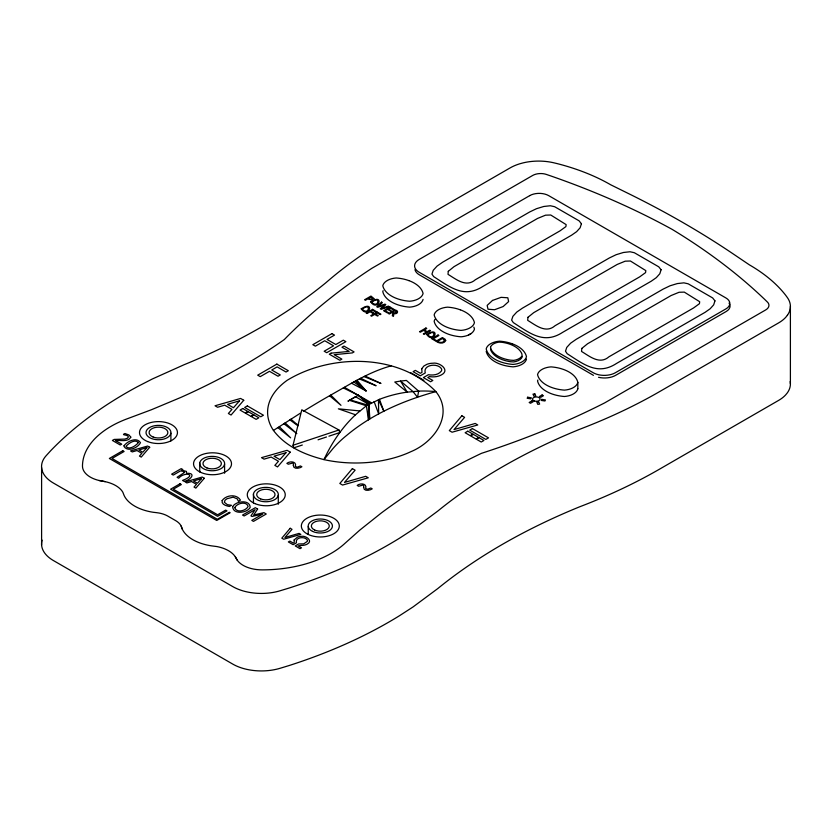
<?xml version="1.0" encoding="UTF-8"?>
<svg xmlns="http://www.w3.org/2000/svg" width="832" height="832" viewBox="0 0 832 832"><rect width="100%" height="100%" fill="white"/><g stroke="black" fill="none" stroke-linecap="round" stroke-linejoin="round"><path stroke-width="1.25" d="M349.419 400.306L366.361 405.777L355.514 414.773A169.624 127.192 82.3 0 0 323.981 459.618L332.8 448.76A167.024 96.429 0 0 1 347.079 435.063C372.653 413.712 403.998 400.421 435.874 391.602C398.861 353.174 330.73 353.631 287.175 380.297A87.932 50.773 0 0 0 273.447 430.446C285.636 446.566 304.938 454.782 323.981 459.618A87.932 50.773 0 0 0 410.842 451.703C433.878 442.25 454.49 414.918 435.874 391.602A189.134 151.965 83.4 0 0 418.642 391.123L407.233 392.142A189.134 151.965 83.4 0 0 379.454 399.329L366.361 405.777L368.493 419.713L368.805 404.009L358.228 395.252L344.417 387.286L325.166 398.268A251.43 52.302 -35.3 0 0 303.368 411.341M302.328 445.026L293.862 447.834L293.03 445.255L301.798 409.802L338.957 429.988L339.799 432.567L328.921 436.186M490.537 348.514L490.849 350.293A26.842 15.496 0 0 0 510.671 361.743L513.75 361.92A11.346 6.552 0 0 0 522.132 357.074L522.267 356.668M273.447 430.446L300.269 413.254M473.824 327.111A30.992 17.888 0 0 1 474.438 329.046A15.496 8.944 0 0 1 471.151 333.507L468.749 334.901A15.496 8.944 0 0 1 461.011 336.794A30.992 17.888 0 0 1 434.158 321.287A15.496 8.944 0 0 1 434.959 319.384M344.417 387.286C359.278 378.685 374.598 370.344 391.269 365.841M368.493 419.713L368.493 404.217L355.534 396.729L347.942 401.18L358.228 395.252L371.446 402.771M468.749 334.901L471.151 333.507M293.03 445.255L338.957 429.988M318.042 439.806L326.498 436.987M359.809 410.925L338.354 408.824L355.514 414.773M105.165 481.645L99.05 480.48A26.832 15.486 0 0 1 82.482 466.159A97.75 56.43 0 0 1 128.627 418.267L151.393 409.75L180.669 397.498A635.69 367.016 0 0 0 284.357 339.518A719.638 415.48 0 0 1 371.748 268.372L532.678 175.458A11.294 6.521 0 0 1 541.715 173.576L542.942 173.68A11.294 6.521 0 0 1 546.395 174.45L550.836 175.958A699.254 403.707 0 0 1 672.204 229.403A699.254 403.707 0 0 1 764.764 299.468L767.385 302.037A11.294 6.521 0 0 1 768.716 304.034L768.903 304.741A11.294 6.521 0 0 1 765.638 309.962L604.718 402.865A719.638 415.48 0 0 1 481.489 453.326A635.69 367.016 0 0 0 381.046 513.188L359.83 530.088L345.072 543.234A97.75 56.43 0 0 1 262.132 569.878A26.832 15.486 0 0 1 237.318 560.31L235.3 556.785A29.661 17.129 0 0 0 216.944 546.572L211.245 545.823A40.955 23.639 0 0 1 182.26 529.09L181.189 526.126A21.518 12.418 0 0 0 175.989 520.822L167.45 515.892A21.518 12.418 0 0 0 156.77 512.689L153.119 512.262A40.955 23.639 0 0 1 124.145 495.539L122.845 492.242A29.661 17.129 0 0 0 105.165 481.645L99.05 480.48M367.422 404.997L350.106 399.901M364.042 376.574L380.962 383.458L365.071 376.054M359.382 378.945L376.106 385.757L360.682 378.258M343.314 387.93L358.186 395.231M351.499 383.198L366.038 390.894L356.938 380.234M423.894 380.297L410.842 372.767M593.455 375.346L419.432 274.872A15.673 9.048 0 0 1 414.97 269.651M370.126 403.395L358.228 395.252L368.493 404.217M353.829 381.919L366.038 390.894L356.158 380.65M289.817 419.827L297.929 425.786M283.826 423.675L296.826 433.628L285.064 422.864M277.815 427.575L290.628 437.83L279.261 426.629M329.534 395.751L340.995 405.34L330.762 395.044M290.867 419.162L298.334 425.526M355.389 381.066L366.038 390.894M235.3 556.785L237.318 560.31M181.189 526.126L182.26 529.09M379.454 399.329L383.874 411.247L378.487 399.724L378.654 413.878L374.088 401.544M368.805 419.505L368.805 404.009L369.897 418.881M368.805 404.009L369.179 419.297M790.4 306.353L790.4 383.854M577.834 382.377A15.496 8.944 0 0 1 564.408 390.125A30.992 17.888 0 0 1 537.555 374.629A15.496 8.944 0 0 1 550.982 366.881A30.992 17.888 0 0 1 560.726 368.555L563.69 369.522A30.992 17.888 0 0 1 577.834 382.377L577.834 388.835M308.235 526.614L308.235 534.362M278.283 495.196A12.459 7.197 0 0 1 258.721 500.458A12.459 7.197 0 0 1 260.593 488.051A12.459 7.197 0 0 1 278.283 495.196L278.283 504.234M253.448 493.948L253.448 502.986M224.588 464.194A12.459 7.197 0 0 1 205.026 469.466A12.459 7.197 0 0 1 206.898 457.049A12.459 7.197 0 0 1 224.588 464.194L224.588 473.231M199.753 462.946L199.753 471.983M170.893 433.191A12.459 7.197 0 0 1 151.33 438.464A12.459 7.197 0 0 1 153.202 426.046A12.459 7.197 0 0 1 170.893 433.191L170.893 440.939M41.6 467.553L41.6 545.054M790.192 381.555A40.362 23.306 0 0 1 787.363 392.818L785.658 394.898A40.362 23.306 0 0 1 778.575 400.421L659.63 469.102A512.959 296.15 0 0 1 584.532 504.91L578.947 507.083A593.705 342.774 0 0 0 437.694 588.64L412.994 606.975L399.62 615.638A450.018 259.823 0 0 1 289.172 665.527L280.28 668.231A40.518 23.39 0 0 1 232.731 664.082L53.425 560.56A40.518 23.39 0 0 1 42.13 540.124M383.115 290.67A15.496 8.944 0 0 0 382.803 291.637A30.992 17.888 0 0 0 409.656 307.143A15.496 8.944 0 0 0 423.072 299.385M729.071 303.087A13.416 7.748 0 0 1 726.159 311.522L615.628 375.346A15.673 9.048 0 0 1 598.541 377.302M577.834 388.731A15.496 8.944 0 0 1 564.408 396.49A30.992 17.888 0 0 1 537.555 380.983A15.496 8.944 0 0 1 537.867 380.016M486.2 351.333A30.992 17.888 0 0 0 513.053 366.839A15.496 8.944 0 0 0 526.469 359.081M234.759 507.634C236.392 513.334 246.022 510.869 248.123 506.449C246.48 500.77 236.839 503.204 234.759 507.634M362.263 309.338C369.46 316.056 371.207 301.288 362.263 309.338M371.748 302.422C378.945 309.13 380.692 294.372 371.748 302.422M427.762 334.994C434.949 341.713 436.696 326.955 427.762 334.994M138.278 442.385L138.258 442.853C135.658 445.702 129.678 450.185 126.142 446.649L126.173 446.17C128.804 443.342 134.711 438.901 138.278 442.385M448.282 271.326L448.001 274.342C456.196 279.271 466.128 287.83 475.405 279.708L560.05 230.838L565.885 226.616L566.166 224.63L550.753 215.01L545.532 215.176L537.524 218.452L454.022 266.666L448.282 271.326M527.946 317.325L527.675 320.341C535.87 325.27 545.802 333.83 555.079 325.707L639.725 276.838L645.559 272.615L645.84 270.629L630.427 261.009L625.206 261.175L617.198 264.451L533.697 312.666L527.946 317.325M581.818 348.421L581.537 351.437C589.742 356.377 599.674 364.926 608.951 356.803L693.597 307.934L699.421 303.711L699.702 301.725L684.299 292.115L679.078 292.271L671.07 295.547L587.569 343.762L581.818 348.421M293.332 465.306C293.186 469.612 299.572 468.458 301.902 466.783L300.456 465.951L297.253 467.168L295.35 466.513C297.045 461.313 289.91 460.814 286.863 463.372L288.309 464.204L292.573 463.06L293.436 463.663L293.332 465.306M363.667 487.354C363.511 491.67 369.907 490.516 372.237 488.842L370.791 488.01L367.588 489.226L365.674 488.571C367.37 483.371 360.235 482.872 357.198 485.42L358.634 486.252L362.898 485.108L363.771 485.711L363.667 487.354M130.811 437.133C128.263 442.406 120.12 439.93 115.461 440.534L121.742 444.153L120.276 445.006L112.393 440.45L114.182 439.421L124.894 439.088L127.421 438.235L128.398 436.956C128.17 434.252 120.182 435.51 124.914 433.524L128.96 434.97L130.811 437.133M294.122 539.989L294.268 542.412L293.207 543.026L289.838 541.081L288.34 541.934L293.134 544.7L296.452 542.786C294.798 537.316 304.408 536.068 307.06 539.739A4.472 2.579 0 0 1 307.226 541.455L303.722 543.837L298.532 543.982L295.214 545.906L299.998 548.673L301.496 547.81L298.126 545.865L301.257 545.428A8.06 4.659 0 0 0 307.31 544.045C313.321 540.842 305.781 535.465 301.6 536.318A7.134 4.118 0 0 0 297.502 537.087L294.122 539.989M421.762 368.732L421.98 372.362L420.389 373.277L415.334 370.365L413.098 371.654L420.285 375.804L425.256 372.934C422.781 364.707 437.185 362.846 441.168 368.358A6.708 3.869 0 0 1 441.428 370.926C438.578 374.993 432.9 375.482 428.376 374.722L423.394 377.603L430.581 381.753L432.817 380.453L427.762 377.541L429.364 376.615L432.474 376.886A12.095 6.978 0 0 0 441.542 374.816C450.57 370.011 439.244 361.941 432.973 363.22A10.702 6.178 0 0 0 426.837 364.364L423.821 366.059L421.762 368.732M393.942 313.487L393.432 316.399L392.33 315.765L392.839 313.134L391.872 312.572L389.334 314.038L388.492 313.55L394.867 309.858C399.589 310.523 397.467 314.881 393.942 313.487M418.642 391.123L417.539 397.238L412.922 391.498L400.556 381.077L394.763 382.023L407.233 392.142L400.556 381.077L406.38 380.432L418.642 391.123M124.114 445.63L123.958 446.368C127.65 452.452 137.987 447.834 140.462 442.697C136.812 436.634 127.442 441.251 124.114 445.63M222.154 500.552C221.062 504.514 226.46 505.95 229.414 506.48L231.431 505.305L227.365 504.66L224.338 502.289L225.056 500.219L226.99 498.732L233.158 497.172L237.286 498.888L238.41 501.28L240.458 500.094C236.61 493.75 226.106 494.894 222.154 500.552M373.89 298.532L371.634 299.967L367.827 298.865L365.446 300.248L364.603 299.749L370.978 296.067L373.89 298.532M184.548 472.43L177.081 477.287L178.693 478.213C184.787 471.099 197.891 474.677 182.52 480.428L184.132 481.354C190.778 480.126 196.685 472.69 186.576 473.314L186.43 471.432L181.771 470.163L182.832 469.55L181.22 468.624L171.652 474.146L173.264 475.082L180.409 470.954L183.165 471.297L184.548 472.43M490.537 346.965L490.849 348.743A26.842 15.496 0 0 0 510.671 360.194L513.75 360.37A11.346 6.552 0 0 0 522.132 355.524L521.83 353.746A26.842 15.496 0 0 0 502.008 342.306L498.919 342.129A11.346 6.552 0 0 0 490.537 346.965M232.7 506.584C232.7 514.738 246.875 513.292 250.162 507.499C250.099 499.346 236.007 500.812 232.7 506.584M361.234 308.807C368.472 319.374 375.596 299.582 361.234 308.807M370.718 301.891C377.957 312.458 385.081 292.666 370.718 301.891M426.733 334.474C433.961 345.03 441.095 325.25 426.733 334.474M581.422 223.756L580.122 227.781L576.618 231.67L571.594 235.186L483.018 286.333C464.204 298.605 450.549 287.487 433.638 276.588L431.954 274.113L433.222 270.306L437.07 266.094L442.749 262.153L529.651 211.983L536.474 208.707L543.764 206.482L550.358 205.754L554.653 206.721L579.093 220.834L581.422 223.756M661.086 269.755L659.797 273.78L656.292 277.67L651.269 281.185L562.682 332.332C543.878 344.604 530.223 333.486 513.302 322.587L511.628 320.112L512.897 316.306L516.745 312.094L522.423 308.152L609.326 257.982L616.138 254.706L623.438 252.481L630.032 251.753L634.327 252.72L658.767 266.833L661.086 269.755M714.958 300.862L713.658 304.876L710.154 308.766L705.141 312.291L616.554 363.428C597.74 375.71 584.095 364.593 567.174 353.694L565.5 351.208L566.758 347.402L570.617 343.19L576.285 339.258L663.187 289.078L670.01 285.802L677.31 283.577L683.904 282.849L688.199 283.816L712.639 297.929L714.958 300.862M445.713 340.59C444.018 344.198 438.651 343.481 436.03 341.234L442.406 337.553L445.141 339.279L445.713 340.59M444.548 340.475C443.3 342.992 439.608 342.919 437.601 341.307L442.53 338.458L444.548 340.475M372.715 298.397L370.874 299.354L368.555 298.449L371.103 296.982L372.715 298.397M396.646 312.166L394.815 313.071L392.579 312.166L394.992 310.773L396.646 312.166M527.675 397.228L527.176 398.289L530.847 398.85L531.336 397.8L527.675 397.228M541.778 399.37L541.289 400.431L544.95 400.993L545.438 399.942L541.778 399.37M257.629 509.028L253.718 514.977L263.9 512.647L266.25 514.01L253.49 521.383L251.794 520.395L262.787 514.051L251.982 516.454L250.952 515.861L255.133 509.631L244.14 515.975L242.549 515.06L255.32 507.697L257.629 509.028M787.363 315.318L785.658 317.398A40.362 23.306 0 0 1 778.575 322.92L659.63 391.591A512.959 296.15 0 0 1 584.532 427.409L578.947 429.582A593.705 342.774 0 0 0 437.694 511.139L412.994 529.464L399.62 538.138A450.018 259.823 0 0 1 289.172 588.026L280.28 590.73A40.518 23.39 0 0 1 232.731 586.581L53.425 483.059A40.518 23.39 0 0 1 46.238 455.603L50.929 450.466A450.018 259.823 0 0 1 137.332 386.703L152.35 378.976L184.09 364.728A593.705 342.774 0 0 0 325.354 283.171L329.129 279.947A512.959 296.15 0 0 1 391.154 236.59L510.099 167.918A40.362 23.306 0 0 1 519.667 163.821L523.266 162.843A40.362 23.306 0 0 1 554.31 162.916L558.012 163.821A176.758 102.055 0 0 1 610.709 184.787L629.637 194.126A938.642 541.923 0 0 1 733.179 253.906L749.362 264.836A176.758 102.055 0 0 1 785.678 295.256L787.238 297.398A40.362 23.306 0 0 1 787.363 315.318M290.191 528.268L281.819 538.169L283.65 539.23L300.81 534.394L299.073 533.395L284.95 537.472L292.011 529.318L290.191 528.268M352.383 468.614L339.82 483.465L342.566 485.056L368.295 477.797L365.706 476.299L344.51 482.414L355.108 470.184L352.383 468.614M461.874 415.771L449.311 430.622L452.067 432.214L477.797 424.965L475.197 423.457L454.012 429.582L464.599 417.342L461.874 415.771M149.698 447.252L141.242 457.101L139.454 456.071L141.856 453.346L136.978 450.528L132.257 451.922L130.541 450.934L147.607 446.046L149.698 447.252M243.755 400.254L231.067 415.033L228.374 413.483L231.993 409.396L224.671 405.174L217.589 407.254L215.02 405.777L240.614 398.445L243.755 400.254M204.298 478.265L195.842 488.114L194.043 487.084L196.456 484.349L191.578 481.541L186.857 482.924L185.141 481.936L202.207 477.058L204.298 478.265M290.233 452.14L277.534 466.918L274.851 465.369L278.47 461.271L271.149 457.049L264.066 459.139L261.498 457.652L287.092 450.33L290.233 452.14M146.879 447.626L142.834 452.234L138.902 449.966L146.879 447.626M239.522 400.816L233.449 407.732L227.552 404.321L239.522 400.816M201.479 478.629L197.434 483.246L193.502 480.969L201.479 478.629M286 452.691L279.926 459.618L274.03 456.206L286 452.691M381.493 302.141L376.75 306.769L377.676 307.31L384.249 304.98L380.245 308.786L381.202 309.338L389.189 306.582L388.357 306.103L381.722 308.454L385.788 304.616L384.925 304.117L378.342 306.446L382.366 302.64L381.493 302.141M492.523 300.435L487.157 305.396L488.01 309.223L494.551 309.743L503.131 306.55L508.622 301.579L507.822 297.783L501.093 297.346L492.523 300.435M529.714 195.634L419.182 259.449A15.673 9.048 0 0 0 419.182 272.251L593.206 372.726A15.673 9.048 0 0 0 615.378 372.726L725.91 308.901A13.416 7.748 0 0 0 725.91 297.95L548.683 195.634A13.416 7.748 0 0 0 529.714 195.634M122.772 450.726L109.346 458.474L216.736 520.468L230.162 512.72L229.403 512.283L217.318 519.262L112.029 458.474L124.114 451.495L122.772 450.726M276.858 364.104L257.712 375.159L260.26 376.626L269.485 371.301L278.013 376.23L280.28 374.93L271.742 370.001L277.139 366.881L286.052 372.029L288.319 370.718L276.858 364.104M372.549 309.369L366.163 313.05L367.016 313.539L370.084 311.761L372.934 313.404L373.682 312.978L370.843 311.334L372.642 310.294L375.617 312.01L376.366 311.574L372.549 309.369M331.968 333.632L312.822 344.687L315.37 346.154L324.74 340.746L333.549 345.831L324.178 351.239L326.726 352.706L345.873 341.65L343.325 340.184L335.816 344.521L327.007 339.435L334.516 335.098L331.968 333.632M377.125 312.01L370.739 315.692L371.592 316.181L374.66 314.413L377.51 316.056L378.269 315.619L375.419 313.976L377.218 312.936L380.193 314.652L380.942 314.215L377.125 312.01M389.948 307.018L383.562 310.7L387.556 313.009L388.305 312.572L385.164 310.762L387.535 309.39L390.468 311.074L391.217 310.648L388.294 308.953L390.042 307.944L393.182 309.754L393.942 309.327L389.948 307.018M331.084 353.163L329.295 354.193L339.851 360.287L341.869 359.122L334.183 354.682L352.352 352.914L354.068 351.915L343.97 346.081L341.973 347.225L349.17 351.385L331.084 353.163M242.736 408.512L240.053 410.062L245.107 412.984L247.79 411.424L242.736 408.512M247.343 405.912L244.65 407.462L260.759 416.77L263.442 415.22L247.343 405.912M248.29 411.715L245.606 413.265L250.879 416.312L253.562 414.762L248.29 411.715M253.947 414.991L251.264 416.541L256.152 419.359L258.846 417.81L253.947 414.991M425.901 328.016L419.526 331.708L420.368 332.197L423.498 330.387L426.431 332.082L423.311 333.892L424.154 334.381L430.539 330.699L429.686 330.2L427.18 331.646L424.247 329.95L426.754 328.505L425.901 328.016M180.014 483.777L170.622 489.195L217.599 516.318L227.001 510.9L225.659 510.12L217.599 514.769L173.306 489.195L181.355 484.546L180.014 483.777M438.038 335.026L431.662 338.707L435.354 340.85L436.114 340.413L433.264 338.77L438.89 335.514L438.038 335.026M467.813 431.174L465.13 432.723L470.184 435.635L472.867 434.086L467.813 431.174M472.42 428.574L469.726 430.123L485.836 439.421L488.53 437.871L472.42 428.574M473.366 434.377L470.683 435.926L475.956 438.974L478.639 437.424L473.366 434.377M531.846 400.941L529.162 402.49L530.504 403.27L533.198 401.721L531.846 400.941M542.11 394.961L539.427 396.51L540.769 397.29L543.452 395.73L542.11 394.961M479.024 437.642L476.341 439.192L481.239 442.021L483.922 440.471L479.024 437.642M534.82 393.848L532.979 394.139L533.967 396.25L535.798 395.97L534.82 393.848M538.658 401.97L536.827 402.262L537.805 404.373L539.635 404.092L538.658 401.97M408.938 280.623L405.974 279.666A30.992 17.888 0 0 0 396.23 277.982A15.496 8.944 0 0 0 382.803 285.73A30.992 17.888 0 0 0 409.656 301.236A15.496 8.944 0 0 0 423.072 293.478A30.992 17.888 0 0 0 408.938 280.623M460.304 309.795L457.33 308.838A30.992 17.888 0 0 0 447.585 307.154A15.496 8.944 0 0 0 434.158 314.902A30.992 17.888 0 0 0 461.011 330.398A15.496 8.944 0 0 0 474.438 322.65A30.992 17.888 0 0 0 460.304 309.795M512.335 343.814L509.371 342.857A30.992 17.888 0 0 0 499.626 341.172A15.496 8.944 0 0 0 486.2 348.92A30.992 17.888 0 0 0 513.053 364.416A15.496 8.944 0 0 0 526.469 356.668A30.992 17.888 0 0 0 512.335 343.814M534.414 401.014A3.796 2.194 0 0 0 540.103 399.11A3.796 2.194 0 0 0 534.414 397.218A3.796 2.194 0 0 0 534.414 401.014M147.586 441.542A18.98 10.962 0 0 0 177.382 433.514A18.98 10.962 0 0 0 150.446 422.635A18.98 10.962 0 0 0 147.586 441.542M200.637 472.316A18.98 10.962 0 0 0 231.286 465.442A18.98 10.962 0 0 0 205.639 453.554A18.98 10.962 0 0 0 200.637 472.316M308.1 534.394A18.98 10.962 0 0 0 339.009 527.914A18.98 10.962 0 0 0 313.83 515.705A18.98 10.962 0 0 0 308.1 534.394M255.039 503.641A18.98 10.962 0 0 0 285.137 495.986A18.98 10.962 0 0 0 258.617 484.765A18.98 10.962 0 0 0 255.039 503.641M312.52 531.367A12.126 6.999 0 0 0 332.249 527.218A12.126 6.999 0 0 0 316.17 519.428A12.126 6.999 0 0 0 312.52 531.367M314.548 529.963A8.954 5.169 0 0 0 329.129 526.906A8.954 5.169 0 0 0 317.252 521.144A8.954 5.169 0 0 0 314.548 529.963M260.614 498.898A9.162 5.283 0 0 0 274.986 495.03A9.162 5.283 0 0 0 261.997 489.778A9.162 5.283 0 0 0 260.614 498.898M206.898 467.917A9.204 5.314 0 0 0 221.333 464.027A9.204 5.314 0 0 0 208.281 458.754A9.204 5.314 0 0 0 206.898 467.917M153.088 437.008A9.402 5.429 0 0 0 167.835 433.035A9.402 5.429 0 0 0 154.502 427.648A9.402 5.429 0 0 0 153.088 437.008"/></g></svg>
